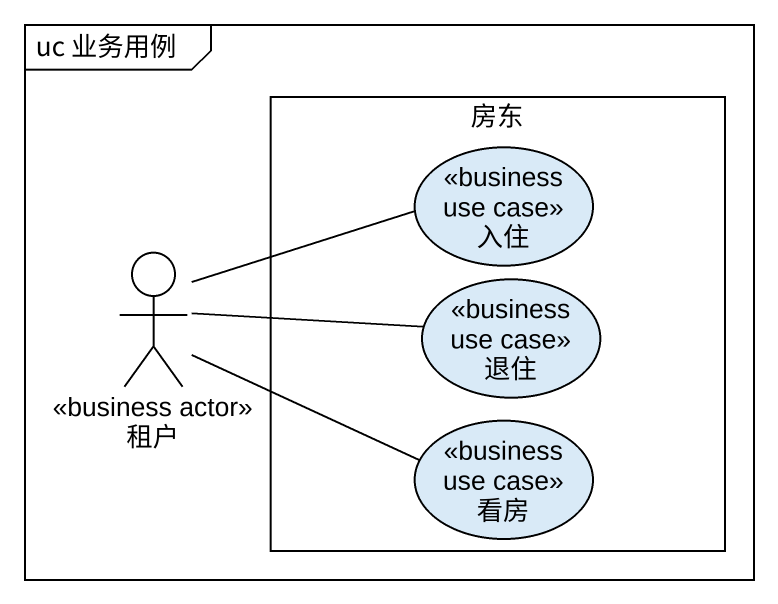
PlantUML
@startuml
mainframe uc 业务用例
rectangle 房东 {
  usecase 入住 <<business use case>>
  usecase 退住 <<business use case>>
  usecase 看房 <<business use case>>
}
actor 租户 <<business actor>>
租户 -right- 入住
租户 -right- 退住
租户 -right- 看房
@enduml
